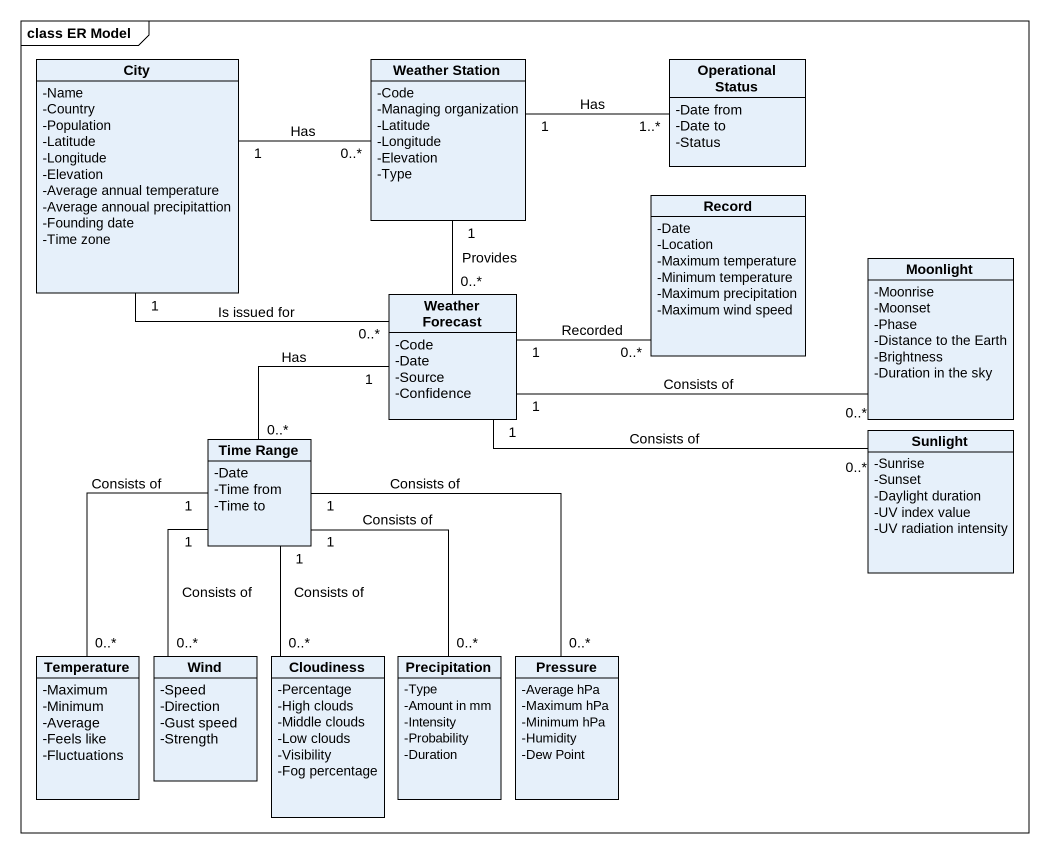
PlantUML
@startuml
mainframe class ER Model
hide circle
hide empty members
skinparam classAttributeIconSize 0
class City {
  -Name
  -Country
  -Population
  -Latitude
  -Longitude
  -Elevation
  -Average annual temperature
  -Average annoual precipitattion
  -Founding date
  -Time zone
}
class "Weather Station" as Weather_Station {
  -Code
  -Managing organization
  -Latitude
  -Longitude
  -Elevation
  -Type
}
class "Operational Status" as Operational_Status {
  -Date from
  -Date to
  -Status
}
class "Record" as Record_ {
  -Date
  -Location
  -Maximum temperature
  -Minimum temperature
  -Maximum precipitation
  -Maximum wind speed
}
class Moonlight {
  -Moonrise
  -Moonset
  -Phase
  -Distance to the Earth
  -Brightness
  -Duration in the sky
}
class "Weather Forecast" as Weather_Forecast {
  -Code
  -Date
  -Source
  -Confidence
}
class "Time Range" as Time_Range {
  -Date
  -Time from
  -Time to
}
class Sunlight {
  -Sunrise
  -Sunset
  -Daylight duration
  -UV index value
  -UV radiation intensity
}
class Temperature {
  -Maximum
  -Minimum
  -Average
  -Feels like
  -Fluctuations
}
class Wind {
  -Speed
  -Direction
  -Gust speed
  -Strength
}
class Cloudiness {
  -Percentage
  -High clouds
  -Middle clouds
  -Low clouds
  -Visibility
  -Fog percentage
}
class Precipitation {
  -Type
  -Amount in mm
  -Intensity
  -Probability
  -Duration
}
class Pressure {
  -Average hPa
  -Maximum hPa
  -Minimum hPa
  -Humidity
  -Dew Point
}
City "1" -right- "0..*" Weather_Station : Has
Weather_Station "1" -right- "1..*" Operational_Status : Has
Weather_Station "1" -- "0..*" Weather_Forecast : Provides
Weather_Forecast "0..*" -left- "1" City : Is issued for
Weather_Forecast "1" -right- "0..*" Record_ : Recorded
Weather_Forecast "1" -right- "0..*" Moonlight : Consists of
Weather_Forecast "1" -- "0..*" Time_Range : Has
Weather_Forecast "1" -right- "0..*" Sunlight : Consists of
Time_Range "1" -- "0..*" Temperature : Consists of
Time_Range "1" -- "0..*" Wind : Consists of
Time_Range "1" -- "0..*" Cloudiness : Consists of
Time_Range "1" -- "0..*" Precipitation : Consists of
Time_Range "1" -- "0..*" Pressure : Consists of
@enduml
